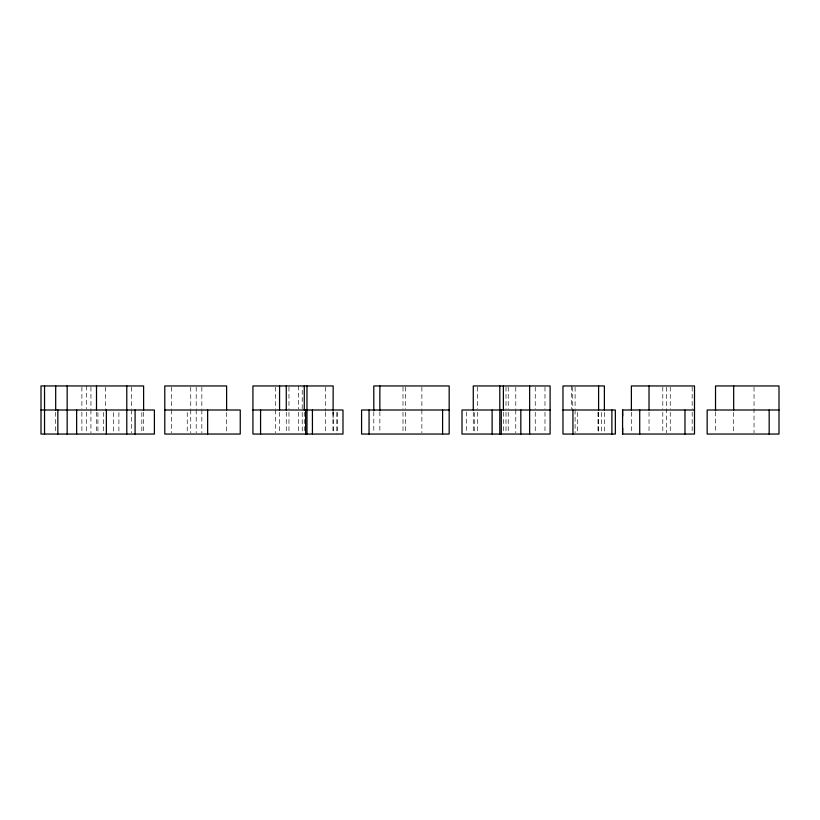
<?xml version="1.0" encoding="UTF-8"?>
<svg xmlns="http://www.w3.org/2000/svg" width="820" height="820" viewBox="0 0 820 820"><rect width="100%" height="100%" fill="white"/><g stroke="black" fill="none" stroke-linecap="round" stroke-linejoin="round"><path stroke-width="0.61" stroke-dasharray="4.1 3.07" d="M302.211 408.739L302.252 387.224M333.063 412.532L333.176 432.806M333.053 410L333.094 418.015M302.211 412.532L302.252 432.775M754.031 387.194L754.031 432.806M733.674 412.409L733.674 432.837M715.522 411.845L715.522 432.806M692.172 387.101L692.172 408.852M692.172 412.286L692.172 432.898M670.247 387.101L670.247 408.852M670.247 412.286L670.247 432.898M666.557 387.224L666.557 432.775M662.796 387.101L662.796 408.852M662.796 412.286L662.796 432.898M649.02 412.286L649.02 432.898M631.39 412.286L631.39 432.898M604.381 412.532L604.381 432.775M601.49 412.532L601.49 432.775M598.6 412.532L598.6 432.775M598.405 412.532L598.405 432.775M597.995 412.286L597.995 432.898M577.577 412.532L577.577 432.775M575.097 387.224L575.097 408.739M575.097 410L575.097 432.775M572.739 387.101L572.739 408.852M571.683 385.953L571.683 408.739M544.972 387.101L544.972 408.852M544.972 412.286L544.972 432.898M535.245 387.101L535.245 408.852M535.245 412.286L535.245 432.898M515.77 387.163L515.77 408.801M515.77 410L515.77 432.837M508.236 387.101L508.236 408.852M508.236 412.286L508.236 432.898M505.991 387.101L505.991 408.852M505.991 412.286L505.991 432.898M503.388 412.286L503.388 432.898M477.527 387.101L477.527 408.852M477.527 412.286L477.527 432.898M474.288 412.532L474.257 432.775M473.273 412.286L473.273 432.898M466.652 411.999L466.652 433.042M421.869 387.224L421.869 408.739M421.869 410L421.869 432.775M405.357 387.101L405.357 408.852M405.357 412.286L405.357 432.898M403.009 387.101L403.009 408.852M403.009 412.286L403.009 432.898M379.865 411.845L379.865 432.806M373.797 411.845L373.797 432.806M337.502 412.409L337.502 432.837M336.794 412.409L336.794 434.046M333.094 412.286L333.094 432.898M325.56 387.163L325.56 411.199M325.56 412.409L325.56 432.837M304.281 412.286L304.281 432.898M298.388 385.953L298.388 408.852M298.388 412.286L298.388 432.898M288.958 387.101L288.958 408.852M288.958 412.286L288.958 432.898M286.272 412.286L286.272 432.898M279.569 412.286L279.569 432.898M275.448 387.163L275.448 408.801M275.448 410L275.448 432.837M226.617 412.532L226.617 432.775M201.843 387.224L201.843 408.739M201.843 410L201.843 432.775M196.195 387.224L196.195 408.739M196.195 410L196.195 432.775M190.742 387.224L190.742 408.739M190.742 410L190.742 432.775M187.237 412.532L187.237 432.775M171.472 387.224L171.472 408.739M171.472 410L171.472 432.775M143.613 412.286L143.613 432.898M141.829 412.532L141.829 432.775M131.682 387.224L131.682 408.739M131.682 410L131.682 432.775M118.9 412.532L118.9 432.775M113.601 412.532L113.601 432.775M105.339 387.194L105.339 409.385M103.545 412.409L103.545 432.837M97.918 412.532L97.918 432.775M96.504 412.286L96.504 432.898M90.928 387.101L90.928 408.852M90.928 410L90.928 432.898M86.633 385.953L86.633 408.852M86.633 412.286L86.633 432.898M81.887 387.101L81.887 408.852M81.887 412.286L81.887 432.898M55.688 412.286L55.688 432.898"/><path stroke-width="1.23" d="M631.39 410L631.39 385.953L694.499 385.953L694.499 434.046L622.575 434.046L622.688 428.03M41 410L154.396 410L154.396 434.046L41 434.046L41 385.953L143.613 385.953L143.613 410M164.789 410L240.26 410L240.25 434.046L164.789 434.046L164.799 385.953L226.617 385.953L226.617 410M252.929 410L342.986 410L342.986 434.046L252.929 434.046L252.929 385.953L333.176 385.953L333.094 410M449.165 410L361.579 410L361.579 434.046L449.175 434.046L449.175 385.953L373.797 385.953L373.797 410.615M550.107 410L462.008 410L462.008 434.046L550.107 434.046L550.107 385.953L473.273 385.953L473.273 410M562.971 410L615.348 410L615.348 434.046L562.971 434.046L562.971 385.953L604.381 385.953L604.381 410M622.575 434.046L622.575 410L694.499 410M779 410L707.158 410L707.158 434.046L779 434.046L779 385.953L715.522 385.953L715.522 410.615M622.575 410L622.688 416.006M769.17 410L769.17 434.046M733.674 385.953L733.674 410M684.977 410L684.977 434.046M649.02 385.953L649.02 410M639.713 410L639.713 434.046M611.884 410L611.884 434.046M598.6 385.953L598.6 410M572.954 410L572.954 434.046M529.648 385.953L529.648 434.046M520.823 410L520.823 434.046M503.388 385.953L503.388 410M501.276 410L501.276 434.046M499.8 385.953L499.8 434.046M492.133 410L492.133 434.046M442.595 410L442.595 434.046M379.865 385.953L379.865 410.615M369.051 410L369.051 434.046M312.42 410L312.42 434.046M306.977 385.953L306.977 434.046M305.624 410L305.624 434.046M304.281 385.953L304.281 410M286.272 385.953L286.272 410M279.569 385.953L279.569 410M260.575 410L260.575 434.046M207.634 410L207.634 434.046M135.085 410L135.085 434.046M126.782 385.953L126.782 434.046M106.364 410L106.364 434.046M96.504 385.953L96.504 410M76.639 410L76.639 434.046M67.168 385.953L67.168 434.046M57.851 410L57.851 434.046M55.688 385.953L55.688 410M44.536 385.953L44.536 434.046"/></g></svg>
